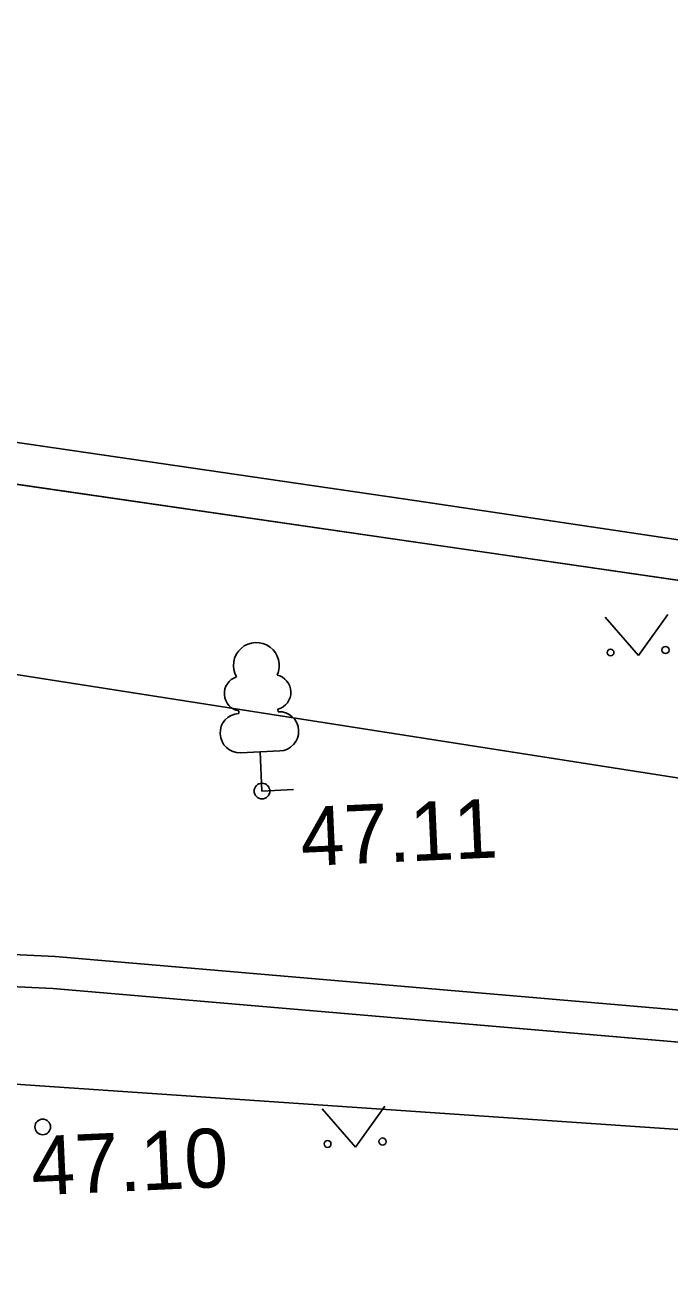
# Model space of a CAD drawing. Extents: x 641842 to 641928, y 6455750 to 6455871.
# Drawn here: x 641855.3 to 641863.5, y 6455853.07 to 6455869.12 of the extents above; entities that cross this region are included whole.
import ezdxf

# ---------------------------------------------------------------- set-up
doc = ezdxf.new("R2010")
doc.units = 0
for name, color, linetype in [('Level 12', 7, 'Continuous'), ('Level 15', 7, 'Continuous'), ('Level 20', 7, 'Continuous'), ('Level 22', 7, 'Continuous'), ('Level 23', 7, 'Continuous'), ('Level 24', 7, 'Continuous'), ('Level 25', 7, 'Continuous'), ('Level 27', 7, 'Continuous'), ('Level 30', 7, 'Continuous'), ('Level 31', 7, 'Continuous'), ('Level 35', 7, 'Continuous'), ('Level 36', 7, 'Continuous'), ('Level 38', 7, 'Continuous'), ('Level 40', 7, 'Continuous'), ('Level 5', 7, 'Continuous'), ('Level 6', 7, 'Continuous'), ('Level 7', 7, 'Continuous'), ('Level 8', 7, 'Continuous'), ('Level 9', 7, 'Continuous'), ('PINNAD', 7, 'Continuous'), ('POST____________', 7, 'Continuous')]:
    doc.layers.add(name, color=color, linetype=linetype)

# ---------------------------------------------------------------- blocks, each defined once
blk = doc.blocks.new('PUNKT9')
at = {"layer": 'Level 12'}
blk.add_circle((0, 0), 100, dxfattribs=at)
blk = doc.blocks.new('VLAIP4')
at = {"layer": 'PINNAD'}
for p, q in [((0, 0), (0, 0)), ((0, 1), (0, 1)), ((0, 1), (0, 1)), ((0, 0), (0, 0)), ((0, 0), (0, 0))]:
    blk.add_line(p, q, dxfattribs=at)
for centre, radius, start, end in [((0, 2), 0.292, 332.5819, 207.4221), ((0, 1), 0.224, 282.923, 74.7579), ((0, 1), 0.25, 270.002, 90.002), ((0, 1), 0.224, 105.2461, 257.0811), ((0, 1), 0.25, 90.002, 270.002)]:
    blk.add_arc(centre, radius, start, end, dxfattribs=at)
blk = doc.blocks.new('KMURU5')
at = {"layer": 'Level 15'}
for p, q in [((-403, 505), (0, 0)), ((0, 0), (397, 505))]:
    blk.add_line(p, q, dxfattribs=at)
for centre, radius in [((-353, 55), 42.8), ((347, 55), 45.2)]:
    blk.add_circle(centre, radius, dxfattribs=at)
blk = doc.blocks.new('PUNK10')
at = {"layer": 'Level 6'}
blk.add_circle((0, 0), 100, dxfattribs=at)
blk = doc.blocks.new('VLAIP8')
at = {"layer": 'Level 8'}
for p, q in [((-250, 1032), (-250, 1000)), ((250, 1032), (250, 1000)), ((250, 500), (-250, 500)), ((0, 0), (0, 500)), ((400, 0), (0, 0))]:
    blk.add_line(p, q, dxfattribs=at)
for centre, radius, start, end in [((0, 1600), 292, 332.5799, 207.4201), ((-200, 1250), 224, 105.2441, 257.079), ((200, 1250), 224, 282.921, 74.7559), ((-250, 750), 250, 90, 270), ((250, 750), 250, 270, 90)]:
    blk.add_arc(centre, radius, start, end, dxfattribs=at)
blk = doc.blocks.new('KMURU6')
at = {"layer": 'Level 20'}
for p, q in [((-403, 505), (0, 0)), ((0, 0), (397, 505))]:
    blk.add_line(p, q, dxfattribs=at)
for centre, radius in [((-353, 55), 42.8), ((347, 55), 45.2)]:
    blk.add_circle(centre, radius, dxfattribs=at)
blk = doc.blocks.new('PUNK11')
at = {"layer": 'Level 9'}
blk.add_circle((0, 0), 100, dxfattribs=at)
blk = doc.blocks.new('VLAIP6')
at = {"layer": 'POST____________'}
for p, q in [((0, 1), (0, 1)), ((0, 1), (0, 1)), ((0, 0), (0, 0)), ((0, 0), (0, 0)), ((0, 0), (0, 0))]:
    blk.add_line(p, q, dxfattribs=at)
for centre, radius, start, end in [((0, 2), 0.292, 332.5798, 207.42), ((0, 1), 0.224, 282.9208, 74.7558), ((0, 1), 0.25, 269.9999, 89.9999), ((0, 1), 0.224, 105.244, 257.0789), ((0, 1), 0.25, 89.9999, 269.9999)]:
    blk.add_arc(centre, radius, start, end, dxfattribs=at)
blk = doc.blocks.new('KMURU7')
at = {"layer": 'Level 31'}
for p, q in [((-403, 505), (0, 0)), ((0, 0), (397, 505))]:
    blk.add_line(p, q, dxfattribs=at)
for centre, radius in [((-353, 55), 42.8), ((347, 55), 45.2)]:
    blk.add_circle(centre, radius, dxfattribs=at)

msp = doc.modelspace()

# ---------------------------------------------------------------- linework, layer by layer
at = {"layer": 'Level 22'}
msp.add_line((641841.808, 6455862.946), (641869.062, 6455858.691), dxfattribs=at)
msp.add_line((641841.808, 6455862.946), (641869.062, 6455858.691), dxfattribs=at)
msp.add_line((641841.808, 6455862.946), (641869.062, 6455858.691), dxfattribs=at)
msp.add_line((641841.808, 6455862.946), (641869.062, 6455858.691), dxfattribs=at)
at = {"layer": 'Level 23'}
for p, q in [((641841.681, 6455865.791), (641860.282, 6455863.071)), ((641841.681, 6455865.791), (641860.282, 6455863.071)), ((641841.681, 6455865.791), (641860.282, 6455863.071)), ((641841.681, 6455865.791), (641860.282, 6455863.071)), ((641860.282, 6455863.071), (641875.738, 6455860.768)), ((641860.282, 6455863.071), (641875.738, 6455860.768)), ((641860.282, 6455863.071), (641875.738, 6455860.768)), ((641860.282, 6455863.071), (641875.738, 6455860.768))]:
    msp.add_line(p, q, dxfattribs=at)
at = {"layer": 'Level 24'}
for p, q in [((641841.808, 6455862.946), (641869.062, 6455858.691)), ((641841.808, 6455862.946), (641869.062, 6455858.691)), ((641867.477, 6455854.804), (641855.172, 6455855.646)), ((641867.477, 6455854.804), (641855.172, 6455855.646))]:
    msp.add_line(p, q, dxfattribs=at)
at = {"layer": 'Level 25'}
for p, q in [((641841.681, 6455865.791), (641860.282, 6455863.071)), ((641841.681, 6455865.791), (641860.282, 6455863.071)), ((641860.282, 6455863.071), (641875.738, 6455860.768)), ((641860.282, 6455863.071), (641875.738, 6455860.768))]:
    msp.add_line(p, q, dxfattribs=at)
for points in [[(641842.033, 6455857.922), (641855.677, 6455857.271), (641873.333, 6455855.758)], [(641842.033, 6455857.922), (641855.677, 6455857.271), (641873.333, 6455855.758)], [(641842.051, 6455857.514), (641855.65, 6455856.865), (641873.522, 6455855.334)], [(641842.051, 6455857.514), (641855.65, 6455856.865), (641873.522, 6455855.334)]]:
    msp.add_lwpolyline(points, dxfattribs=at)
at = {"layer": 'Level 30'}
msp.add_line((641868.504, 6455861.35), (641852.056, 6455863.736), dxfattribs=at)
msp.add_line((641868.504, 6455861.35), (641852.056, 6455863.736), dxfattribs=at)
for points in [[(641881.075, 6455853.087), (641880.16, 6455856.188), (641878.78, 6455857.899), (641876.066, 6455859.215), (641868.504, 6455861.35), (641852.056, 6455863.736), (641841.728, 6455864.729)], [(641876.215, 6455859.143), (641876.066, 6455859.215), (641868.504, 6455861.35), (641852.056, 6455863.736), (641841.728, 6455864.729)]]:
    msp.add_lwpolyline(points, dxfattribs=at)
at = {"layer": 'Level 35'}
msp.add_line((641867.477, 6455854.804), (641855.172, 6455855.646), dxfattribs=at)
at = {"layer": 'Level 36'}
for points in [[(641842.033, 6455857.922), (641855.677, 6455857.271), (641873.333, 6455855.758)], [(641842.051, 6455857.514), (641855.65, 6455856.865), (641873.775, 6455855.312)]]:
    msp.add_lwpolyline(points, dxfattribs=at)
at = {"layer": 'Level 38'}
msp.add_open_spline([(641845.214, 6455786.889), (641846.04, 6455788.456), (641849.007, 6455794.11), (641851.535, 6455799.121), (641852.107, 6455800.222), (641854.686, 6455807.894), (641856.246, 6455812.093), (641859.051, 6455817.48), (641866.82, 6455832.554), (641871.264, 6455841.634), (641877.95, 6455854.512), (641878.496, 6455856.177), (641879.25, 6455859.332), (641880.787, 6455866.584), (641881.322, 6455869.125)], degree=3, dxfattribs=at)
at = {"layer": 'Level 40'}
msp.add_line((641855.52, 6455855.102), (641855.52, 6455855.102), dxfattribs=at)
msp.add_line((641855.52, 6455855.102), (641855.52, 6455855.102), dxfattribs=at)
msp.add_line((641855.52, 6455855.102), (641855.52, 6455855.102), dxfattribs=at)
msp.add_line((641855.52, 6455855.102), (641855.52, 6455855.102), dxfattribs=at)
at = {"layer": 'Level 6'}
msp.add_line((641855.52, 6455855.102), (641855.52, 6455855.102), dxfattribs=at)
msp.add_line((641855.52, 6455855.102), (641855.52, 6455855.102), dxfattribs=at)
msp.add_line((641855.52, 6455855.102), (641855.52, 6455855.102), dxfattribs=at)
msp.add_line((641855.52, 6455855.102), (641855.52, 6455855.102), dxfattribs=at)
msp.add_line((641855.52, 6455855.102), (641855.52, 6455855.102), dxfattribs=at)
msp.add_line((641855.52, 6455855.102), (641855.52, 6455855.102), dxfattribs=at)
msp.add_line((641855.52, 6455855.102), (641855.52, 6455855.102), dxfattribs=at)
msp.add_line((641855.52, 6455855.102), (641855.52, 6455855.102), dxfattribs=at)
at = {"layer": 'Level 7'}
msp.add_line((641858.312, 6455859.377), (641858.312, 6455859.377), dxfattribs=at)
msp.add_line((641858.312, 6455859.377), (641858.312, 6455859.377), dxfattribs=at)
msp.add_line((641858.312, 6455859.377), (641858.312, 6455859.377), dxfattribs=at)
msp.add_line((641858.312, 6455859.377), (641858.312, 6455859.377), dxfattribs=at)
at = {"layer": 'Level 8'}
msp.add_line((641858.312, 6455859.377), (641858.312, 6455859.377), dxfattribs=at)
msp.add_line((641858.312, 6455859.377), (641858.312, 6455859.377), dxfattribs=at)
msp.add_line((641858.312, 6455859.377), (641858.312, 6455859.377), dxfattribs=at)
msp.add_line((641858.312, 6455859.377), (641858.312, 6455859.377), dxfattribs=at)
msp.add_line((641858.312, 6455859.377), (641858.312, 6455859.377), dxfattribs=at)
msp.add_line((641858.312, 6455859.377), (641858.312, 6455859.377), dxfattribs=at)
msp.add_line((641858.312, 6455859.377), (641858.312, 6455859.377), dxfattribs=at)
msp.add_line((641858.312, 6455859.377), (641858.312, 6455859.377), dxfattribs=at)
at = {"layer": 'Level 9'}
msp.add_line((641868.504, 6455861.35), (641852.056, 6455863.736), dxfattribs=at)
msp.add_lwpolyline([(641876.215, 6455859.143), (641876.066, 6455859.215), (641868.504, 6455861.35), (641852.056, 6455863.736), (641841.728, 6455864.729)], dxfattribs=at)

# ---------------------------------------------------------------- block references
at = {"layer": 'Level 12', "xscale": 0.0009999999999999996, "yscale": 0.001, "rotation": 2.5642489144958254}
for p in [(641858.312, 6455859.377), (641858.312, 6455859.377), (641858.312, 6455859.377), (641858.312, 6455859.377), (641855.52, 6455855.102), (641855.52, 6455855.102), (641855.52, 6455855.102), (641855.52, 6455855.102)]:
    msp.add_blockref('PUNKT9', p, dxfattribs=at)
at = {"layer": 'Level 15', "xscale": 0.0009999999999999996, "yscale": 0.001, "rotation": 2.5642489144958254}
for p in [(641863.106, 6455861.102), (641859.503, 6455854.846)]:
    msp.add_blockref('KMURU5', p, dxfattribs=at)
at = {"layer": 'Level 20', "xscale": 0.0009999999999999996, "yscale": 0.001, "rotation": 2.5642489144958254}
for p in [(641863.106, 6455861.102), (641859.503, 6455854.846)]:
    msp.add_blockref('KMURU6', p, dxfattribs=at)
at = {"layer": 'Level 27', "xscale": 0.0009999999999999996, "yscale": 0.001, "rotation": 2.5642489144958254}
for name, p in [('PUNK10', (641858.312, 6455859.377)), ('PUNK10', (641858.312, 6455859.377)), ('PUNK10', (641858.312, 6455859.377)), ('PUNK10', (641858.312, 6455859.377)), ('PUNK11', (641858.312, 6455859.377)), ('PUNK11', (641858.312, 6455859.377)), ('PUNK11', (641858.312, 6455859.377)), ('PUNK11', (641858.312, 6455859.377)), ('PUNK10', (641855.52, 6455855.102)), ('PUNK10', (641855.52, 6455855.102)), ('PUNK10', (641855.52, 6455855.102)), ('PUNK10', (641855.52, 6455855.102)), ('PUNK11', (641855.52, 6455855.102)), ('PUNK11', (641855.52, 6455855.102)), ('PUNK11', (641855.52, 6455855.102)), ('PUNK11', (641855.52, 6455855.102))]:
    msp.add_blockref(name, p, dxfattribs=at)
at = {"layer": 'Level 31', "xscale": 0.0009999999999999996, "yscale": 0.001, "rotation": 2.5642489144958254}
for p in [(641863.106, 6455861.102), (641859.503, 6455854.846)]:
    msp.add_blockref('KMURU7', p, dxfattribs=at)
at = {"layer": 'Level 40', "xscale": 0.0009999999999999996, "yscale": 0.001, "rotation": 2.5642489144958254}
msp.add_blockref('PUNK11', (641855.52, 6455855.102), dxfattribs=at)
msp.add_blockref('PUNK11', (641855.52, 6455855.102), dxfattribs=at)
at = {"layer": 'Level 6', "xscale": 0.0009999999999999996, "yscale": 0.001, "rotation": 2.5642489144958254}
for name in ['PUNKT9', 'PUNKT9', 'PUNK10', 'PUNK10']:
    msp.add_blockref(name, (641855.52, 6455855.102), dxfattribs=at)
at = {"layer": 'Level 7', "xscale": 0.0009999999999999996, "yscale": 0.001, "rotation": 2.5642489144958254}
msp.add_blockref('VLAIP4', (641858.312, 6455859.377), dxfattribs=at)
msp.add_blockref('VLAIP4', (641858.312, 6455859.377), dxfattribs=at)
at = {"layer": 'Level 8', "xscale": 0.0009999999999999996, "yscale": 0.001, "rotation": 2.5642489144958254}
msp.add_blockref('VLAIP8', (641858.312, 6455859.377), dxfattribs=at)
msp.add_blockref('VLAIP8', (641858.312, 6455859.377), dxfattribs=at)
at = {"layer": 'Level 9', "xscale": 0.0009999999999999996, "yscale": 0.001, "rotation": 2.5642489144958254}
msp.add_blockref('VLAIP6', (641858.312, 6455859.377), dxfattribs=at)
msp.add_blockref('VLAIP6', (641858.312, 6455859.377), dxfattribs=at)

# ---------------------------------------------------------------- texts
at = {"layer": 'Level 40'}
msp.add_text('47.10', height=0.75, rotation=2.5642, dxfattribs=at).set_placement((641855.388, 6455854.23))
at = {"layer": 'Level 5'}
msp.add_text('47.11', height=0.75, rotation=2.5642, dxfattribs=at).set_placement((641858.818, 6455858.421))
msp.add_text('47.11', height=0.75, rotation=2.5642, dxfattribs=at).set_placement((641858.818, 6455858.421))
msp.add_text('47.11', height=0.75, rotation=2.5642, dxfattribs=at).set_placement((641858.818, 6455858.421))
msp.add_text('47.11', height=0.75, rotation=2.5642, dxfattribs=at).set_placement((641858.818, 6455858.421))
msp.add_text('47.11', height=0.75, rotation=2.5642, dxfattribs=at).set_placement((641858.818, 6455858.421))
msp.add_text('47.11', height=0.75, rotation=2.5642, dxfattribs=at).set_placement((641858.818, 6455858.421))
at = {"layer": 'Level 6'}
msp.add_text('47.10', height=0.75, rotation=2.5642, dxfattribs=at).set_placement((641855.388, 6455854.23))
msp.add_text('47.10', height=0.75, rotation=2.5642, dxfattribs=at).set_placement((641855.388, 6455854.23))

doc.saveas('drawing.dxf')
